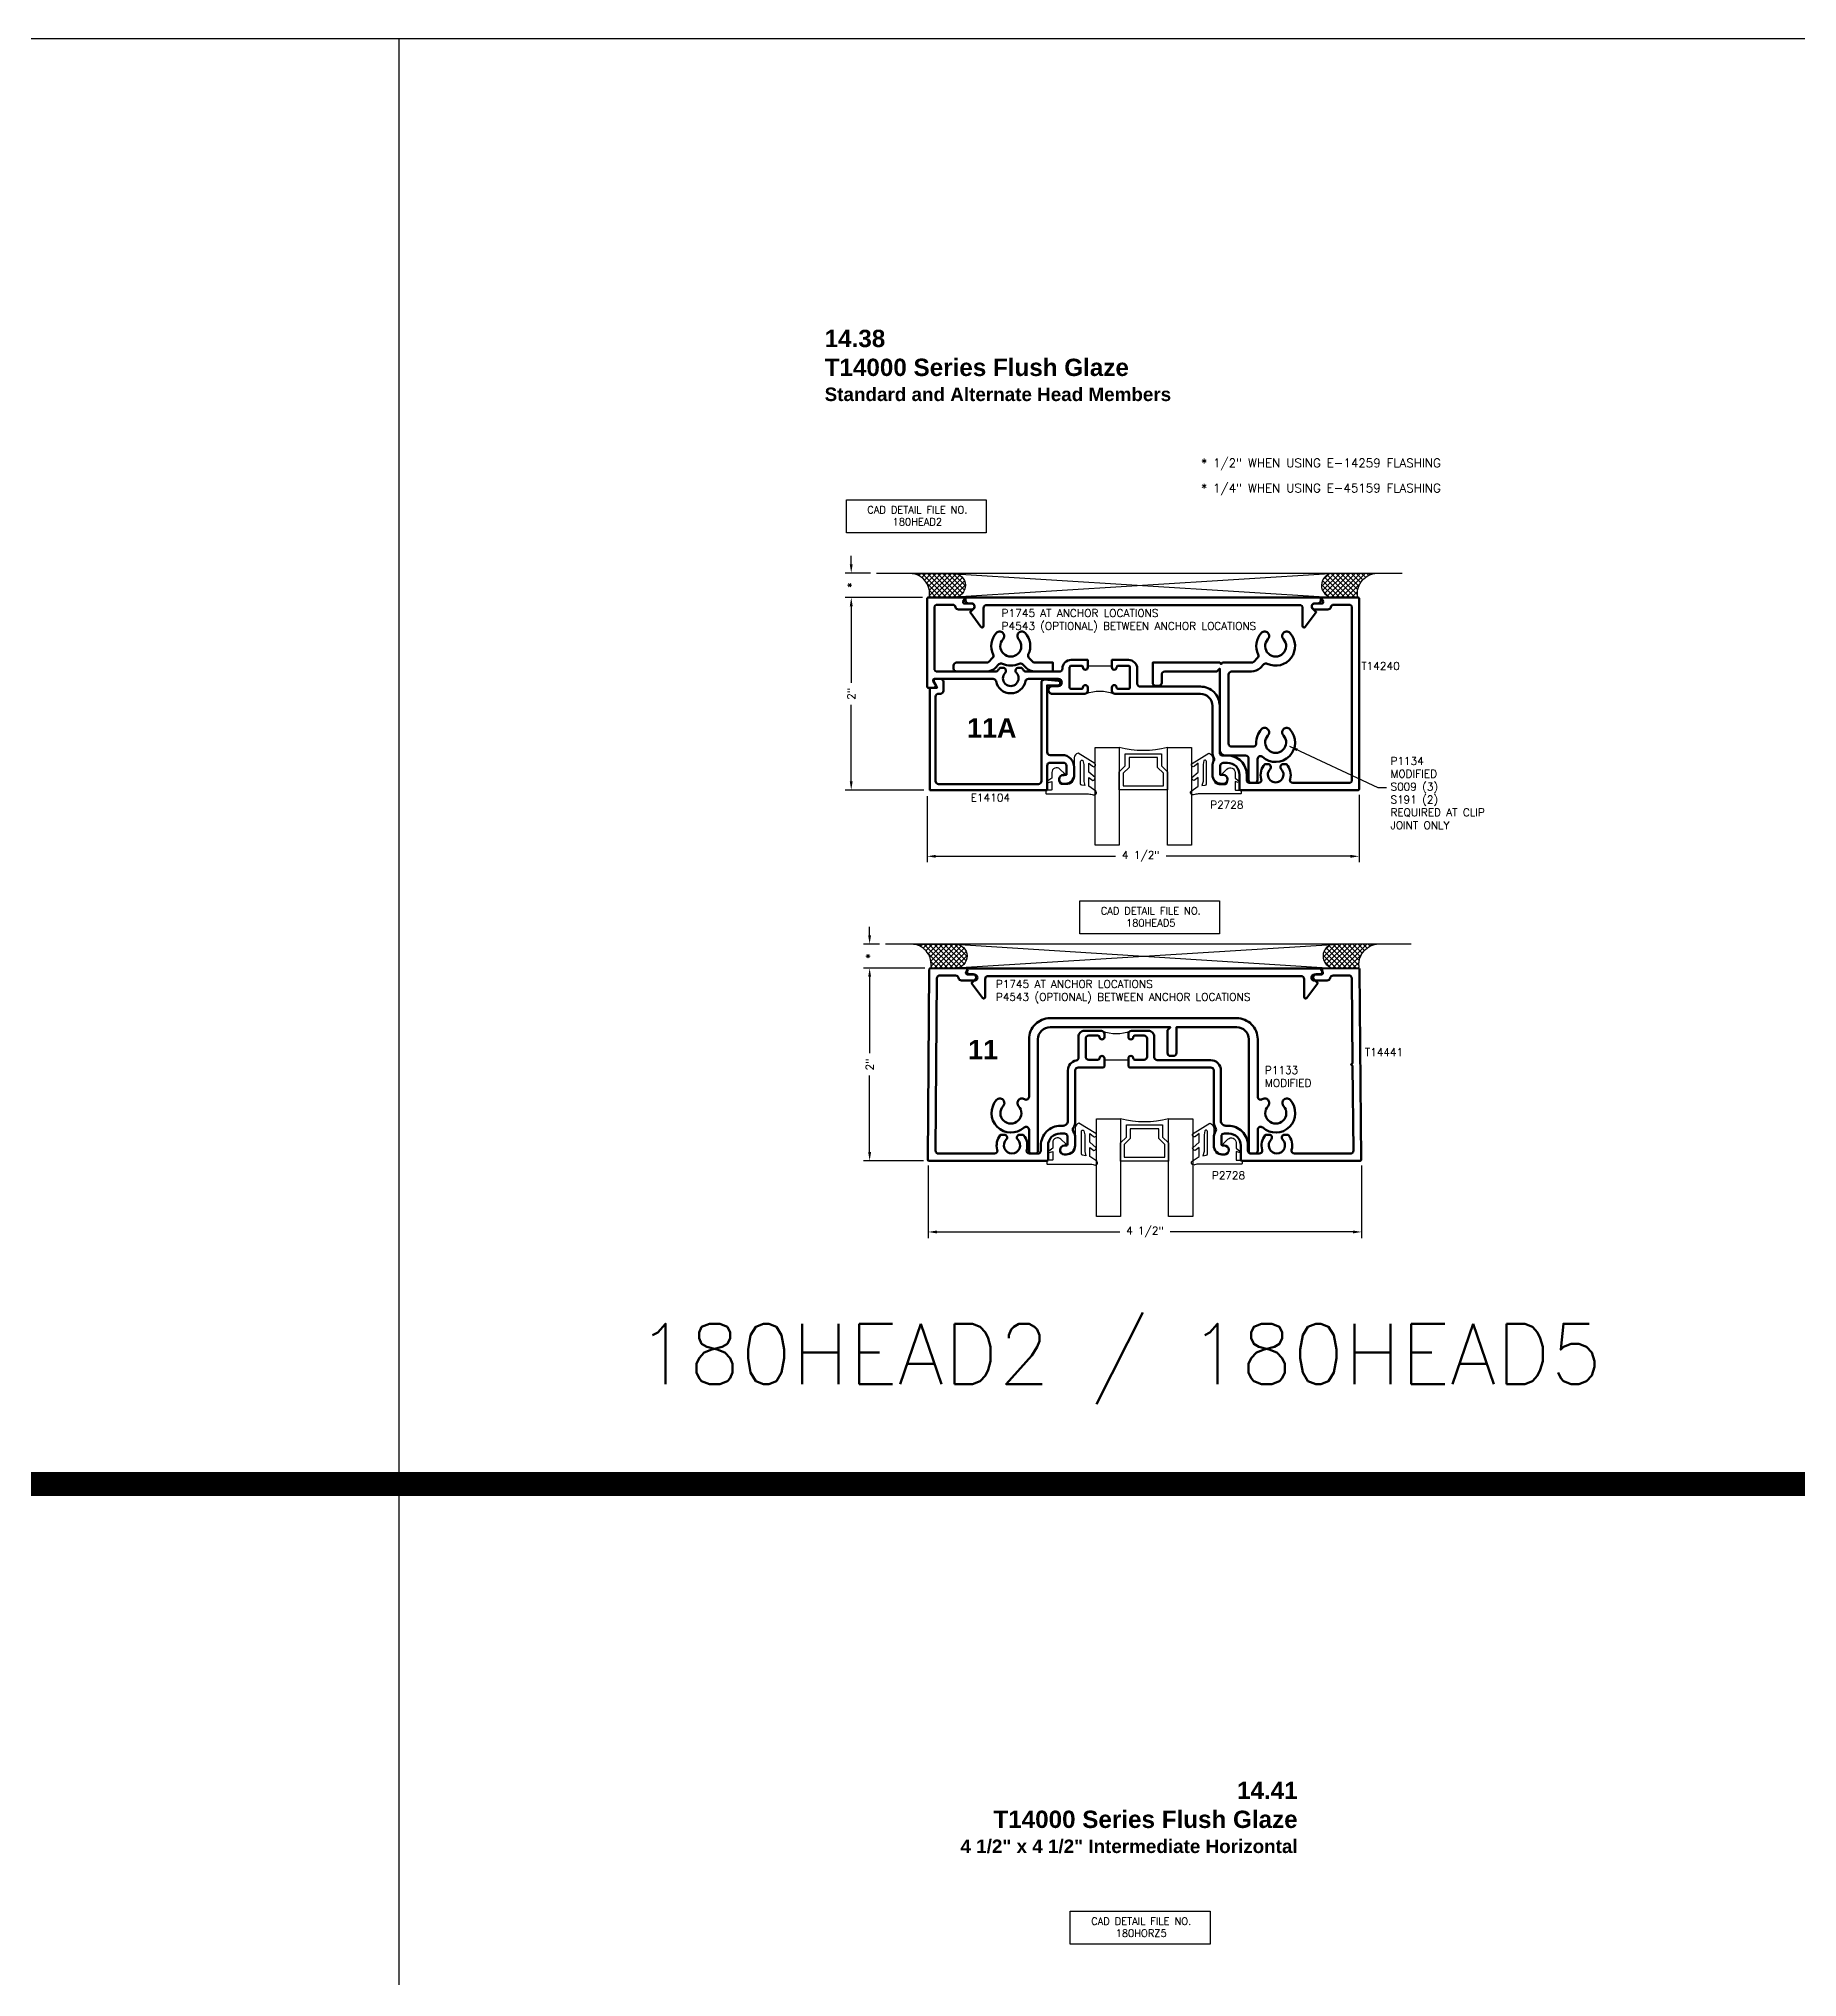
# Model space of a CAD drawing. Extents: x 0 to 152, y -15 to 75.
# Drawn here: x 88.95 to 107.21, y 54.76 to 74.88 of the extents above; entities that cross this region are included whole.
import ezdxf

# ---------------------------------------------------------------- set-up
doc = ezdxf.new("R2010")
doc.units = 0
doc.header["$MEASUREMENT"] = 0
doc.header["$PDMODE"] = 3
doc.layers.get('DEFPOINTS').update_dxf_attribs({"linetype": 'CONTINUOUS'})
for name, color, linetype in [('R-ANNO-DIMS', 3, 'CONTINUOUS'), ('R-ANNO-TEXT', 6, 'CONTINUOUS'), ('R-Det1', 4, 'CONTINUOUS'), ('R-Det2', 2, 'CONTINUOUS'), ('R-DET3', 5, 'CONTINUOUS'), ('R-OTLN', 1, 'CONTINUOUS'), ('R-PAT1', 5, 'CONTINUOUS'), ('TITLE', 7, 'CONTINUOUS')]:
    doc.layers.add(name, color=color, linetype=linetype)
doc.styles.get("Standard").update_dxf_attribs({"font": 'simplex'})
doc.dimstyles.new('1X', dxfattribs={"dimtxt": 0.08, "dimasz": 0.09, "dimexe": 0.0625, "dimexo": 0.0625, "dimgap": 0.062, "dimtad": 0, "dimdec": 5, "dimzin": 4, "dimdsep": 46, "dimlunit": 5, "dimtxsty": 'Standard', "dimcen": 0, "dimclrd": 256, "dimclre": 256, "dimclrt": 256, "dimadec": 0, "dimazin": 1, "dimtfac": 1, "dimtdec": 5, "dimtofl": 0, "dimtmove": 0, "dimatfit": 3, "dimfxl": 1, "dimfrac": 2, "dimtolj": 1, "dimtzin": 4, "dimarcsym": 0})
pattern_1 = [(45, (96.576315, 61.329644), (-0.0265165, 0.0265165), []), (135, (96.576315, 61.329644), (-0.0265165, -0.0265165), [])]
pattern_2 = [(45, (96.592437, 57.48235), (-0.0265165, 0.0265165), []), (135, (96.592437, 57.48235), (-0.0265165, -0.0265165), [])]

# ---------------------------------------------------------------- blocks, each defined once
blk = doc.blocks.new('*D10')
at = {"layer": 'DEFPOINTS', "color": 0}
for p in [(98.172, 67.081), (102.657, 67.095), (98.172, 66.394)]:
    blk.add_point(p, dxfattribs=at)
at = {"layer": 'R-ANNO-DIMS', "lineweight": -2}
for p, q in [((98.172, 67.018), (98.172, 66.332)), ((102.657, 67.033), (102.657, 66.332)), ((98.262, 66.394), (100.128, 66.394)), ((102.567, 66.394), (100.652, 66.394))]:
    blk.add_line(p, q, dxfattribs=at)
at = {"layer": 'R-ANNO-DIMS'}
for points in [[(98.262, 66.409), (98.262, 66.379), (98.172, 66.394)], [(102.567, 66.409), (102.567, 66.379), (102.657, 66.394)]]:
    blk.add_solid(points, dxfattribs=at)
at = {"layer": 'R-ANNO-DIMS', "insert": (100.39, 66.394), "char_height": 0.08, "attachment_point": 5}
blk.add_mtext('\\A1;4 1/2"', dxfattribs=at)
blk = doc.blocks.new('*D11')
at = {"layer": 'DEFPOINTS', "color": 0}
for p in [(98.187, 69.08), (97.384, 67.081), (98.201, 67.081)]:
    blk.add_point(p, dxfattribs=at)
at = {"layer": 'R-ANNO-DIMS', "lineweight": -2}
for p, q in [((98.125, 69.08), (97.322, 69.08)), ((97.384, 68.99), (97.384, 68.196)), ((97.384, 67.171), (97.384, 67.965)), ((98.138, 67.081), (97.322, 67.081))]:
    blk.add_line(p, q, dxfattribs=at)
at = {"layer": 'R-ANNO-DIMS'}
for points in [[(97.369, 68.99), (97.399, 68.99), (97.384, 69.08)], [(97.369, 67.171), (97.399, 67.171), (97.384, 67.081)]]:
    blk.add_solid(points, dxfattribs=at)
at = {"layer": 'R-ANNO-DIMS', "insert": (97.384, 68.081), "char_height": 0.08, "attachment_point": 5, "rotation": 90}
blk.add_mtext('\\A1;2"', dxfattribs=at)
blk = doc.blocks.new('*D12')
at = {"layer": 'DEFPOINTS', "color": 0}
for p in [(97.384, 69.334), (97.647, 69.334), (98.187, 69.08)]:
    blk.add_point(p, dxfattribs=at)
at = {"layer": 'R-ANNO-DIMS', "lineweight": -2}
for p, q in [((97.384, 69.424), (97.384, 69.514)), ((97.585, 69.334), (97.322, 69.334)), ((98.125, 69.08), (97.322, 69.08)), ((97.384, 68.99), (97.384, 68.9))]:
    blk.add_line(p, q, dxfattribs=at)
at = {"layer": 'R-ANNO-DIMS'}
for points in [[(97.369, 69.424), (97.399, 69.424), (97.384, 69.334)], [(97.369, 68.99), (97.399, 68.99), (97.384, 69.08)]]:
    blk.add_solid(points, dxfattribs=at)
at = {"layer": 'R-ANNO-DIMS', "insert": (97.384, 69.207), "char_height": 0.08, "attachment_point": 5, "rotation": 90}
blk.add_mtext('\\A1;*', dxfattribs=at)
blk = doc.blocks.new('P2728 gasket')
at = {"layer": 'R-Det2'}
blk.add_lwpolyline([(86.461, 33.362), (86.567, 33.537, 0.301952), (86.52, 33.577), (86.32, 33.577, -0.414214), (86.24, 33.657), (86.24, 33.695, -0.388879), (86.276, 33.735), (86.292, 33.736, -0.440011), (86.336, 33.696), (86.336, 33.682, 0.668179), (86.353, 33.675), (86.401, 33.724, 0.668179), (86.366, 33.809), (86.307, 33.809), (86.279, 33.849, 0.836323), (86.264, 33.842), (86.273, 33.809), (86.189, 33.809, -0.414214), (86.183, 33.815), (86.183, 33.865, 0.414214), (86.177, 33.871), (86.149, 33.871, 0.414214), (86.143, 33.865), (86.143, 33.427, -0.083245), (86.135, 33.378), (86.135, 33.378)], format="xyb", dxfattribs=at)
for points in [[(86.174, 33.352), (86.223, 33.426), (86.314, 33.426), (86.283, 33.384)], [(86.313, 33.359), (86.371, 33.426), (86.462, 33.426), (86.431, 33.388)]]:
    blk.add_lwpolyline(points, dxfattribs=at)
at = {"layer": 'R-Det2', "lineweight": 25}
blk.add_lwpolyline([(86.235, 33.499, -0.372312), (86.249, 33.512), (86.48, 33.512, -0.668179), (86.49, 33.486), (86.448, 33.478), (86.274, 33.478), (86.23, 33.465)], format="xyb", close=True, dxfattribs=at)
at = {"layer": 'R-Det2', "ltscale": 0.1}
for centre, radius, start, end in [((86.157, 33.369), 0.0237, 157.7655, 314.5007), ((86.313, 33.388), 0.0297, 188.4603, 270), ((86.446, 33.375), 0.0199, 139.7022, 319.7022)]:
    blk.add_arc(centre, radius, start, end, dxfattribs=at)
blk = doc.blocks.new('*D139')
at = {"layer": 'DEFPOINTS', "color": 0}
for p in [(98.183, 63.249), (102.683, 63.249), (102.683, 62.495)]:
    blk.add_point(p, dxfattribs=at)
at = {"layer": 'R-ANNO-DIMS', "lineweight": -2}
for p, q in [((98.183, 63.186), (98.183, 62.432)), ((102.683, 63.186), (102.683, 62.432)), ((98.273, 62.495), (100.171, 62.495)), ((102.593, 62.495), (100.695, 62.495))]:
    blk.add_line(p, q, dxfattribs=at)
at = {"layer": 'R-ANNO-DIMS'}
for points in [[(98.273, 62.51), (98.273, 62.48), (98.183, 62.495)], [(102.593, 62.51), (102.593, 62.48), (102.683, 62.495)]]:
    blk.add_solid(points, dxfattribs=at)
at = {"layer": 'R-ANNO-DIMS', "insert": (100.433, 62.495), "char_height": 0.08, "attachment_point": 5}
blk.add_mtext('\\A1;4 1/2"', dxfattribs=at)
blk = doc.blocks.new('*D140')
at = {"layer": 'DEFPOINTS', "color": 0}
for p in [(97.575, 65.233), (98.21, 65.233), (98.196, 63.234)]:
    blk.add_point(p, dxfattribs=at)
at = {"layer": 'R-ANNO-DIMS', "lineweight": -2}
for p, q in [((98.147, 65.233), (97.512, 65.233)), ((97.575, 65.143), (97.575, 64.349)), ((97.575, 63.324), (97.575, 64.118)), ((98.134, 63.234), (97.512, 63.234))]:
    blk.add_line(p, q, dxfattribs=at)
at = {"layer": 'R-ANNO-DIMS'}
for points in [[(97.56, 65.143), (97.59, 65.143), (97.575, 65.233)], [(97.56, 63.324), (97.59, 63.324), (97.575, 63.234)]]:
    blk.add_solid(points, dxfattribs=at)
at = {"layer": 'R-ANNO-DIMS', "insert": (97.575, 64.234), "char_height": 0.08, "attachment_point": 5, "rotation": 90}
blk.add_mtext('\\A1;2"', dxfattribs=at)
blk = doc.blocks.new('*D141')
at = {"layer": 'DEFPOINTS', "color": 0}
for p in [(97.741, 65.483), (97.575, 65.233), (98.21, 65.233)]:
    blk.add_point(p, dxfattribs=at)
at = {"layer": 'R-ANNO-DIMS', "lineweight": -2}
for p, q in [((97.575, 65.573), (97.575, 65.663)), ((97.679, 65.483), (97.512, 65.483)), ((98.147, 65.233), (97.512, 65.233)), ((97.575, 65.143), (97.575, 65.053))]:
    blk.add_line(p, q, dxfattribs=at)
at = {"layer": 'R-ANNO-DIMS'}
for points in [[(97.56, 65.573), (97.59, 65.573), (97.575, 65.483)], [(97.56, 65.143), (97.59, 65.143), (97.575, 65.233)]]:
    blk.add_solid(points, dxfattribs=at)
at = {"layer": 'R-ANNO-DIMS', "insert": (97.575, 65.358), "char_height": 0.08, "attachment_point": 5, "rotation": 90}
blk.add_mtext('\\A1;*', dxfattribs=at)

msp = doc.modelspace()

# ---------------------------------------------------------------- hatches: boundary and pattern name
at = {"layer": 'R-PAT1'}
h = msp.add_hatch(dxfattribs=at)
h.set_pattern_fill('ANSI37', color=256, scale=0.3, style=0)
h.set_pattern_definition(pattern_1)
edge = h.paths.add_edge_path()
edge.add_line((98.0157777, 69.3305202), (98.4444211, 69.3305201))
edge.add_arc((98.4444211, 69.2047444), 0.1257757, -87.46272372, 89.9999926, ccw=False)
edge.add_line((98.4499891, 69.079092), (98.1937986, 69.080657))
edge.add_arc((97.9833008, 69.119032), 0.2139673, 349.66809908, 441.2696477)
h = msp.add_hatch(dxfattribs=at)
h.set_pattern_fill('ANSI37', color=256, scale=0.3, style=0)
h.set_pattern_definition(pattern_1)
edge = h.paths.add_edge_path()
edge.add_line((102.8202822, 69.3302559), (102.3916388, 69.3302558))
edge.add_arc((102.3916388, 69.2044801), 0.1257757, 90.0000074, 267.46272372)
edge.add_line((102.3860708, 69.0788277), (102.6422613, 69.0803927))
edge.add_arc((102.8527591, 69.1187677), 0.2139673, 98.7303523, 190.33190092, ccw=False)
h = msp.add_hatch(dxfattribs=at)
h.set_pattern_fill('ANSI37', color=256, scale=0.3, style=0)
h.set_pattern_definition(pattern_2)
edge = h.paths.add_edge_path()
edge.add_line((98.0318994, 65.4832262), (98.4605427, 65.4832261))
edge.add_arc((98.4605427, 65.3574504), 0.1257757, -87.46272372, 89.9999926, ccw=False)
edge.add_line((98.4661107, 65.231798), (98.2099203, 65.233363))
edge.add_arc((97.9994225, 65.271738), 0.2139673, 349.66809908, 441.2696477)
h = msp.add_hatch(dxfattribs=at)
h.set_pattern_fill('ANSI37', color=256, scale=0.3, style=0)
h.set_pattern_definition(pattern_2)
edge = h.paths.add_edge_path()
edge.add_line((102.8364039, 65.4829619), (102.4077605, 65.4829618))
edge.add_arc((102.4077605, 65.3571861), 0.1257757, 90.0000074, 267.46272372)
edge.add_line((102.4021925, 65.2315337), (102.6583829, 65.2330987))
edge.add_arc((102.8688808, 65.2714737), 0.2139673, 98.7303523, 190.33190092, ccw=False)

# ---------------------------------------------------------------- linework, layer by layer
at = {"layer": 'R-ANNO-TEXT'}
for points in [[(97.3337576, 70.0935036), (98.7852375, 70.0935036), (98.7852375, 69.7514408), (97.3337576, 69.7514408)], [(99.7571453, 65.930583), (101.2086252, 65.930583), (101.2086252, 65.5885202), (99.7571453, 65.5885202)], [(99.6578287, 55.4451976), (101.1093086, 55.4451976), (101.1093086, 55.1031347), (99.6578287, 55.1031347)]]:
    msp.add_lwpolyline(points, close=True, dxfattribs=at)
at = {"layer": 'R-Det1', "color": 5}
for p, q in [((97.6471016, 69.3336434), (103.1031016, 69.3336434)), ((103.1971108, 65.4832262), (97.7411108, 65.4832262))]:
    msp.add_line(p, q, dxfattribs=at)
at = {"layer": 'R-Det1', "lineweight": 50}
for points in [[(100.4142613, 69.0013917), (98.7892613, 69.0013916, 0.4142135624), (98.7582613, 68.9703916), (98.7582613, 68.7843916, -0.722145632), (98.7312283, 68.7754355), (98.6172613, 68.9285501), (98.6551823, 68.9664714, 0.6681846236), (98.6332623, 69.0193917), (98.6012613, 69.0193917, -0.4142164072), (98.5702613, 69.0503916), (98.5702613, 69.0813917), (100.4142613, 69.0813917), (102.2582614, 69.0813917), (102.2582614, 69.0503916, -0.4142164072), (102.2272614, 69.0193917), (102.1952604, 69.0193917, 0.6681846236), (102.1733404, 68.9664714), (102.2112614, 68.9285501), (102.0972944, 68.7754355, -0.722145632), (102.0702614, 68.7843916), (102.0702614, 68.9703916, 0.4142135624), (102.0392614, 69.0013916)], [(99.5737046, 67.4448917, -0.4144), (99.6987046, 67.3198917), (99.6987046, 67.2398917, -0.4139789032), (99.6057046, 67.1468917), (99.5892046, 67.1468917, -1), (99.5892046, 67.2398917), (99.6187046, 67.2398917), (99.6187046, 67.3338917, 0.4129032258), (99.5877046, 67.3648917), (99.4487046, 67.3648917, 0.4129032258), (99.4177046, 67.3338917), (99.4177046, 67.0808917), (98.2006046, 67.0808917), (98.2006046, 68.1428917), (98.2756046, 68.1428917), (98.2430046, 68.2132917, -0.5484584395), (98.2576046, 68.2358917), (98.3106046, 68.2358917, -0.4133333333), (98.3406046, 68.2058917), (98.3406046, 68.1428917), (98.3406046, 68.1118917, -0.4129032258), (98.3096046, 68.0808917), (98.2906046, 68.0808917, 0.4133333333), (98.2606046, 68.0508917), (98.2606046, 67.1738917, 0.4129032258), (98.2916046, 67.1428917), (99.3267046, 67.1428917, 0.4129032258), (99.3577046, 67.1738917), (99.3577046, 68.1970917, -0.4379270187), (99.3912046, 68.2279917), (99.5315046, 68.2167917, -0.963981017), (99.5296046, 68.1668917), (99.4177046, 68.1668917), (99.4177046, 67.4758917, 0.4129032258), (99.4487046, 67.4448917), (99.5737046, 67.4448917)], [(100.4299512, 65.1509745), (102.0549512, 65.1509744, -0.4142135624), (102.0859512, 65.1199744), (102.0859512, 64.9339744, 0.722145632), (102.1129842, 64.9250183), (102.2269512, 65.0781329), (102.1890302, 65.1160542, -0.6681846236), (102.2109502, 65.1689745), (102.2429512, 65.1689745, 0.4142164072), (102.2739512, 65.1999744), (102.2739512, 65.2309745), (100.4299512, 65.2309745), (98.5859511, 65.2309745), (98.5859511, 65.1999744, 0.4142164072), (98.6169511, 65.1689745), (98.6489521, 65.1689745, -0.6681846236), (98.6708721, 65.1160542), (98.6329511, 65.0781329), (98.7469181, 64.9250183, 0.722145632), (98.7739511, 64.9339744), (98.7739511, 65.1199744, -0.4142135624), (98.8049511, 65.1509744)]]:
    msp.add_lwpolyline(points, format="xyb", close=True, dxfattribs=at)
at = {"layer": 'R-Det2'}
for points in [[(100.666467, 67.521835), (100.916467, 67.5218349), (100.916467, 66.5077512), (100.666467, 66.5077512), (100.666467, 67.0838349), (100.166467, 67.0838349), (100.166467, 66.5077512), (99.916467, 66.5077512), (99.916467, 67.5218349), (100.166467, 67.5218349), (100.166467, 67.0838349), (100.166467, 67.2718349), (100.228467, 67.3338349), (100.228467, 67.4588349), (100.604467, 67.4588349), (100.604467, 67.3338349), (100.666467, 67.2718349), (100.666467, 67.0838349), (100.666467, 67.5218349, -0.1233101835), (100.166467, 67.5218349, 0.8755579354)], [(100.6787456, 63.6685609), (100.9287456, 63.6685609), (100.9287456, 62.6544771), (100.6787456, 62.6544771), (100.6787456, 63.2305609), (100.1787456, 63.2305609), (100.1787456, 62.6544771), (99.9287456, 62.6544771), (99.9287456, 63.6685609), (100.1787456, 63.6685609), (100.1787456, 63.2305609), (100.1787456, 63.4185609), (100.2407456, 63.4805609), (100.2407456, 63.6055609), (100.6167456, 63.6055609), (100.6167456, 63.4805609), (100.6787456, 63.4185609), (100.6787456, 63.2305609), (100.6787456, 63.6685609, -0.1233101835), (100.1787456, 63.6685609, 0.8755579354)]]:
    msp.add_lwpolyline(points, format="xyb", dxfattribs=at)
for points in [[(100.626467, 67.1238349), (100.626467, 67.2552663), (100.564467, 67.3172663), (100.564467, 67.4188349), (100.268467, 67.4188349), (100.268467, 67.3172663), (100.206467, 67.2552663), (100.206467, 67.1238349), (100.626467, 67.1238349)], [(100.6387456, 63.2705609), (100.6387456, 63.4019923), (100.5767456, 63.4639923), (100.5767456, 63.5655609), (100.2807456, 63.5655609), (100.2807456, 63.4639923), (100.2187456, 63.4019923), (100.2187456, 63.2705609), (100.6387456, 63.2705609)]]:
    msp.add_lwpolyline(points, dxfattribs=at)
at = {"layer": 'R-DET3'}
for p, q in [((98.4072613, 69.3303927), (102.4072613, 69.0803927)), ((102.4072613, 69.3303927), (98.4072613, 69.0803927)), ((98.4605427, 65.4832261), (102.4369512, 65.2299755)), ((102.4369512, 65.4799755), (98.4661107, 65.231798))]:
    msp.add_line(p, q, dxfattribs=at)
at = {"layer": 'R-DET3', "lineweight": 50}
for points in [[(98.4472553, 68.3423817), (98.4472553, 68.3733817, -0.4142135624), (98.4782553, 68.4043817), (98.7906427, 68.4043817, 0.1989123674), (98.812563, 68.4134614), (98.8519998, 68.4528982, 0.3180460654), (98.8580428, 68.4881997, -0.3065542285), (98.8915644, 68.7121225, -0.5062303828), (98.9660629, 68.7038976, -0.3278181232), (98.9600211, 68.6491727, 2.2780811719), (99.1204894, 68.6491727, -0.3278181232), (99.1144476, 68.7038976, -0.5062303828), (99.1889461, 68.7121225, -0.3065542285), (99.2224677, 68.4881997, 0.3180460654), (99.2285107, 68.4528982), (99.2679375, 68.4134714, 0.1989123674), (99.2898578, 68.4043917), (99.4786453, 68.4043917), (99.4786453, 68.3113917), (99.290272, 68.3113917, -0.1989123674), (99.2018837, 68.3480034), (99.1627497, 68.3871373, 0.3180460654), (99.1274483, 68.3931803, -0.2269397181), (98.9530622, 68.3931803, 0.3180460654), (98.9177608, 68.3871373), (98.8786168, 68.3479934, -0.1989123674), (98.7902285, 68.3113817), (98.4782553, 68.3113817, -0.4142135624)], [(101.3022593, 67.5637283, 0.4142135624), (101.3332593, 67.5327283), (101.5575474, 67.5327283, 0.4289597164), (101.5885085, 67.5652802, -0.2010444958), (101.6415644, 67.7121225, -0.0616447566), (101.6502703, 67.7195173, -0.4311315419), (101.7160629, 67.7038976, -0.3278181232), (101.7100211, 67.6491727, 2.2780811719), (101.8704894, 67.6491727, -0.3278181232), (101.8644476, 67.7038976, -0.5062303828), (101.9389461, 67.7121225, -0.956981471), (101.6541437, 67.4261358, 0.6516590583), (101.6022553, 67.40323), (101.6022553, 67.1863927, -0.4142135624), (101.5712553, 67.1553927), (101.5402553, 67.1553927, -0.4142135624), (101.5092553, 67.1863927), (101.5092553, 67.4087283, 0.4142135624), (101.4782553, 67.4397283), (101.2712593, 67.4397283, -0.4142135624), (101.2092593, 67.5017283), (101.2092593, 68.3414305), (101.1792204, 68.3113917), (100.6381453, 68.3113917, 0.4142135624), (100.6071453, 68.2803917), (100.6071453, 68.1943917, -0.4142135624), (100.5761453, 68.1633917), (100.5451453, 68.1633917, -0.4142135624), (100.5141453, 68.1943917), (100.5141453, 68.4043917), (101.2092309, 68.4043917), (101.2242309, 68.3893917), (101.2392309, 68.4043917), (101.5406527, 68.4043917, 0.1989123674), (101.562573, 68.4134714), (101.6019998, 68.4528982, 0.3180460654), (101.6080428, 68.4881997, -0.3065542285), (101.6415644, 68.7121225, -0.5062303828), (101.7160629, 68.7038976, -0.3278181232), (101.7100211, 68.6491727, 2.2780811719), (101.8704894, 68.6491727, -0.3278181232), (101.8644476, 68.7038976, -0.5062303828), (101.9389461, 68.7121225, -0.8256018173), (101.7030622, 68.3931803, 0.3180460654), (101.6677608, 68.3871373), (101.6283339, 68.3477105, -0.1989123674), (101.5406527, 68.3113917), (101.3332593, 68.3113917, 0.4142135624), (101.3022593, 68.2803917)], [(100.6668687, 64.5894919), (100.6668687, 64.3530384, 0.4142135624), (100.6978687, 64.3220384), (100.7288687, 64.3220384, 0.4142135624), (100.7598687, 64.3530384), (100.7598687, 64.6204919), (101.3858662, 64.6204919, -0.4142135624), (101.5108662, 64.4954919), (101.5108662, 63.3394919, 0.4142135624), (101.5418662, 63.3084919), (101.5728662, 63.3084919, 0.4142135624), (101.6038662, 63.3394919), (101.6038662, 63.5563292, -0.6516590583), (101.6557546, 63.579235, 0.956981471), (101.940557, 63.8652217, 0.5062303828), (101.8660585, 63.8569968, 0.3278181232), (101.8721003, 63.8022719, -2.2780811719), (101.711632, 63.8022719, 0.3278181232), (101.7176739, 63.8569968, 0.4311315419), (101.6518812, 63.8726165, -0.5966495988), (101.6038662, 63.8985296), (101.6038662, 64.4954919, 0.4142135624), (101.3858662, 64.7134919), (100.4168687, 64.7134919), (99.4478712, 64.7134919, 0.4142135624), (99.2298712, 64.4954919), (99.2298712, 63.8985296, -0.5966495988), (99.1818562, 63.8726165, 0.4311315419), (99.1160635, 63.8569968, 0.3278181232), (99.1221053, 63.8022719, -2.2780811719), (98.961637, 63.8022719, 0.3278181232), (98.9676789, 63.8569968, 0.5062303828), (98.8931804, 63.8652217, 0.956981471), (99.1779828, 63.579235, -0.6516590583), (99.2298712, 63.5563292), (99.2298712, 63.3394919, 0.4142135624), (99.2608712, 63.3084919), (99.2918712, 63.3084919, 0.4142135624), (99.3228712, 63.3394919), (99.3228712, 64.4954919, -0.4142135624), (99.4478712, 64.6204919), (100.0738687, 64.6204919), (100.4168687, 64.6204919), (100.6978687, 64.6204919)]]:
    msp.add_lwpolyline(points, format="xyb", close=True, dxfattribs=at)
at = {"layer": 'R-OTLN', "lineweight": 50}
for points in [[(99.7896453, 68.3553927, 0.4142135624), (99.7746453, 68.3703927), (99.6666453, 68.3703927, 0.4142135624), (99.6516453, 68.3553927), (99.6516453, 68.1453927, 0.4142135624), (99.6666453, 68.1303927), (99.7746453, 68.1303927, 0.4142135624), (99.7896453, 68.1453927, -0.4142135624), (99.8146453, 68.1703927, -0.4142135624), (99.8396453, 68.1453927), (99.8396453, 68.1113927, -0.4142135624), (99.8086453, 68.0803927), (99.4716453, 68.0803927, -0.4142135624), (99.4316453, 68.1203927, -0.4142135624), (99.4716453, 68.1603927), (99.5338958, 68.1603927, 1), (99.5338958, 68.2358917), (99.2236485, 68.2358917, 0.3577911887), (99.1932444, 68.2109411, -0.8206356711), (98.8872661, 68.2109411, 0.3577911887), (98.8568621, 68.2358917), (98.2490963, 68.2358917, 0.5773640241), (98.2361053, 68.2133917), (98.2652613, 68.1628927), (98.2452613, 68.1428917), (98.1872613, 68.1428917, -0.4142135624), (98.1722613, 68.1578917), (98.1722613, 69.0653927, -0.4142135624), (98.1872613, 69.0803927), (98.5546728, 69.0803927, -0.5773502692), (98.562467, 69.0668927), (98.5468786, 69.0398927, 0.5773502692), (98.5598689, 69.0173927), (98.6342613, 69.0173927, -1), (98.6342613, 68.9553927), (98.4978293, 68.9553927, -0.3582490687), (98.4674155, 68.9803927, 0.3582490687), (98.4370017, 69.0053927), (98.2782613, 69.0053927, 0.4142135624), (98.2472613, 68.9743927), (98.2472613, 68.3418917, 0.4142135624), (98.2782613, 68.3108917), (98.8825782, 68.3108917, 0.2562196458), (98.9087189, 68.3252284, -0.0516171452), (98.9286818, 68.3503927), (98.9592553, 68.3503927, -0.6757771741), (98.9818554, 68.2974924, 2.3476027329), (99.0986551, 68.2974924, -0.6757771741), (99.1212553, 68.3503927), (99.1518287, 68.3503927, -0.0516171452), (99.1717916, 68.3252284, 0.2562196458), (99.1979323, 68.3108917), (99.5456453, 68.3108917, 0.4142135624), (99.5766453, 68.3418917), (99.5766453, 68.3423927, -0.4142135624), (99.6666453, 68.4323927), (99.8396453, 68.4323927), (99.8396453, 68.3553927, -0.4142135624), (99.8146453, 68.3303927, -0.4142135624)], [(100.3836453, 68.1553927), (101.0092593, 68.1553927, -0.4142135624), (101.2092593, 67.9553927), (101.2092593, 67.4703927, 0.4142135624), (101.2402593, 67.4393927), (101.2902613, 67.4393927, -0.4142135624), (101.4902613, 67.2393927), (101.4902613, 67.1863927, 0.4142135624), (101.5212613, 67.1553927), (101.6115264, 67.1553927, 0.5046141751), (101.6411553, 67.1955104, -0.2746427098), (101.6786533, 67.3503927), (101.7092783, 67.3503927, -0.6751799327), (101.7318253, 67.2974903, 2.3463521494), (101.8486854, 67.2974901, -0.6752130473), (101.8712323, 67.3503937), (101.901857, 67.3503929, -0.2746432207), (101.9393553, 67.1955104, 0.5046141751), (101.9689841, 67.1553927), (102.5512613, 67.1553927, 0.4142135624), (102.5822613, 67.1863927), (102.5822613, 68.9743927, 0.4142135624), (102.5512613, 69.0053927), (102.3925209, 69.0053927, 0.3582490687), (102.362107, 68.9803927, -0.3582490687), (102.3316932, 68.9553927), (102.1952613, 68.9553927, -1), (102.1952613, 69.0173927), (102.2696536, 69.0173927, 0.5773502692), (102.2826439, 69.0398927), (102.2670555, 69.0668927, -0.5773502692), (102.2748497, 69.0803927), (102.6422613, 69.0803927, -0.4142135624), (102.6572613, 69.0653927), (102.6572613, 67.0953927, -0.4142135624), (102.6422613, 67.0803927), (101.4302613, 67.0803927, -0.4142135624), (101.4152613, 67.0953927), (101.4152613, 67.2393927, 0.4142135624), (101.2902613, 67.3643927), (101.2452603, 67.3643927, 0.4142135624), (101.2142603, 67.3333927), (101.2142603, 67.2393937), (101.2437613, 67.2393937, -1), (101.2437613, 67.1463937), (101.2272613, 67.1463927, -0.4177891482), (101.1342603, 67.2392743), (101.1342593, 67.3336734), (101.1342623, 67.3321922), (101.1342603, 67.3333927), (101.1342593, 67.3333927, -0.1316524976), (101.1484606, 67.3863927, 0.2679491924), (101.1484606, 67.4173927, -0.1316524976), (101.1342593, 67.4703927), (101.1342593, 67.9553927, 0.4142135624), (101.0092593, 68.0803927), (100.1206453, 68.0803927, -0.4142135624), (100.0896453, 68.1113927), (100.0896453, 68.1453927, -0.4142135624), (100.1146453, 68.1703927, -0.4142135624), (100.1396453, 68.1453927, 0.4142135624), (100.1546453, 68.1303927), (100.2626453, 68.1303927, 0.4142135624), (100.2776453, 68.1453927), (100.2776453, 68.3553927, 0.4142135624), (100.2626453, 68.3703927), (100.1546453, 68.3703927, 0.4142135624), (100.1396453, 68.3553927, -0.4142135624), (100.1146453, 68.3303927, -0.4142135624), (100.0896453, 68.3553927), (100.0896453, 68.4323927), (100.2626453, 68.4323927, -0.4142135624), (100.3526453, 68.3423927), (100.3526453, 68.1863927, 0.4142135624)], [(100.0117254, 64.2825285), (100.0117254, 64.2975285, 0.4142135624), (99.9867254, 64.3225285, 0.4142135624), (99.9617254, 64.2975285, -0.4142135624), (99.9467254, 64.2825285), (99.8497254, 64.2825285, -0.4142135624), (99.8187254, 64.3135285), (99.8187254, 64.5015285, -0.4142135624), (99.8497254, 64.5325285), (99.9467254, 64.5325285, -0.4142135624), (99.9617254, 64.5175285, 0.4142135624), (99.9867254, 64.4925285, 0.4142135624), (100.0117254, 64.5175285), (100.0117254, 64.5515285, 0.4142135624), (99.9807254, 64.5825285), (99.8057254, 64.5825285, 0.4142135624), (99.7437254, 64.5205285), (99.7437254, 64.3058189, -0.3569974072), (99.7188603, 64.275432, 0.3569974072), (99.6338379, 64.1715285), (99.6338379, 63.6475285, -0.4142135624), (99.5838379, 63.5975285), (99.5578379, 63.5975285, 0.4142135624), (99.3528379, 63.3925285), (99.3528379, 63.3395285, -0.4142135624), (99.3218379, 63.3085285), (99.2352255, 63.3085285, -0.5028435991), (99.2055457, 63.3484786, 0.2556484292), (99.1739765, 63.4982863, 0.2190376255), (99.1625842, 63.5035285), (99.1322496, 63.5035285, 0.6705407069), (99.1121973, 63.4546676, -2.4366677679), (98.9934785, 63.4546676, 0.6705407069), (98.9734262, 63.5035285), (98.9430916, 63.5035285, 0.2190376255), (98.9316992, 63.4982863, 0.2556484292), (98.9001301, 63.3484786, -0.5028435991), (98.8704503, 63.3085285), (98.2897141, 63.3085285, -0.4167284122), (98.2587152, 63.3397944), (98.2740457, 65.1268115, -0.4142058065), (98.3053096, 65.1575444), (98.4680656, 65.1561525, -0.3582490687), (98.4982645, 65.1308933, 0.3582490687), (98.5284634, 65.1056341), (98.6628328, 65.104485, 1.000029034), (98.663365, 65.1664827), (98.5899753, 65.1671103, -0.5773500035), (98.5771779, 65.1897206), (98.5938754, 65.2180789, 0.5773500035), (98.5870501, 65.2301377), (98.2099203, 65.233363, 0.4142058065), (98.1948292, 65.2184919), (98.1779301, 63.2486201, 0.4160038791), (98.1929298, 63.2335285), (99.4128379, 63.2335285, 0.4142135624), (99.4278379, 63.2485285), (99.4278379, 63.3925285, -0.4142135624), (99.5528379, 63.5175285), (99.5978379, 63.5175285, -0.4142135624), (99.6288379, 63.4865285), (99.6288379, 63.4075285, -0.4142135624), (99.6138379, 63.3925285), (99.5993369, 63.3925285, 1), (99.5993369, 63.2995285), (99.6154056, 63.2995285, 0.415572152), (99.7088379, 63.3925284), (99.7088379, 63.4725285, 0.1450639488), (99.6886528, 63.5406375, -0.2963644577), (99.6886528, 63.5744195, 0.1450639488), (99.7088379, 63.6425285), (99.7088379, 64.1715285, -0.4142135624), (99.7398379, 64.2025285), (100.0017254, 64.2025285), (100.0117254, 64.2125285)], [(100.2617254, 64.2125285), (100.2717254, 64.2025285), (101.1158379, 64.2025285, -0.4142135624), (101.1468379, 64.1715285), (101.1468379, 63.6425285, 0.1450639488), (101.167023, 63.5744195, -0.2963644577), (101.167023, 63.5406375, 0.1450639488), (101.1468379, 63.4725285), (101.1468379, 63.3925285, 0.4155724693), (101.2402702, 63.2995285), (101.2563389, 63.2995285, 1), (101.2563389, 63.3925285), (101.2418379, 63.3925285, -0.4142135624), (101.2268379, 63.4075285), (101.2268379, 63.4865285, -0.4142135624), (101.2578379, 63.5175285), (101.3028379, 63.5175285, -0.4142135624), (101.4278379, 63.3925285), (101.4278379, 63.2485285, 0.4142135624), (101.4428379, 63.2335285), (102.662746, 63.2335285, 0.4160038791), (102.6777457, 63.2486201), (102.6608466, 65.2184919, 0.4142058065), (102.6457555, 65.233363), (102.2686257, 65.2301377, 0.5773500035), (102.2618003, 65.2180789), (102.2784979, 65.1897206, -0.5773500035), (102.2657004, 65.1671103), (102.1923108, 65.1664827, 1.000029034), (102.1928429, 65.104485), (102.3262124, 65.1056256, 0.3582490687), (102.3564113, 65.1308848, -0.3582490687), (102.3866102, 65.156144), (102.5503661, 65.1575444, -0.4142058065), (102.5816301, 65.1268115), (102.5891678, 64.2481759), (102.5741662, 64.2331744), (102.5894278, 64.2178693), (102.5969606, 63.3397944, -0.4167284122), (102.5659617, 63.3085285), (101.9852255, 63.3085285, -0.5028435991), (101.9555457, 63.3484786, 0.2556484292), (101.9239765, 63.4982863, 0.2190376255), (101.9125842, 63.5035285), (101.8822496, 63.5035285, 0.6705407069), (101.8621973, 63.4546676, -2.4366677679), (101.7434785, 63.4546676, 0.6705407069), (101.7234262, 63.5035285), (101.6930916, 63.5035285, 0.2190376255), (101.6816992, 63.4982863, 0.2556484292), (101.6501301, 63.3484786, -0.5028435991), (101.6204503, 63.3085285), (101.5338379, 63.3085285, -0.4142135624), (101.5028379, 63.3395285), (101.5028379, 63.3925285, 0.4142135624), (101.2978379, 63.5975285), (101.2718379, 63.5975285, -0.4142135624), (101.2218379, 63.6475285), (101.2218379, 64.1715285, 0.4142135624), (101.1158379, 64.2775285), (100.5609754, 64.2775285, -0.4142135624), (100.5297254, 64.3087785), (100.5297254, 64.5205285, 0.4142135624), (100.4677254, 64.5825285), (100.2927254, 64.5825285, 0.4142135624), (100.2617254, 64.5515285), (100.2617254, 64.5175285, 0.4142135624), (100.2867254, 64.4925285, 0.4142135624), (100.3117254, 64.5175285, -0.4142135624), (100.3267254, 64.5325285), (100.4237254, 64.5325285, -0.4142135624), (100.4547254, 64.5015285), (100.4547254, 64.3135285, -0.4142135624), (100.4237254, 64.2825285), (100.3267254, 64.2825285, -0.4142135624), (100.3117254, 64.2975285, 0.4142135624), (100.2867254, 64.3225285, 0.4142135624), (100.2617254, 64.2975285), (100.2617254, 64.2825285)]]:
    msp.add_lwpolyline(points, format="xyb", close=True, dxfattribs=at)
at = {"layer": 'R-PAT1'}
for points in [[(98.0157777, 69.3305202), (98.4444211, 69.3305201, -0.9780995873), (98.4499891, 69.079092), (98.1937986, 69.080657, 0.4224245011), (98.0157777, 69.3305202, 1.1845073301)], [(102.8202822, 69.3302559), (102.3916388, 69.3302558, 0.9780995873), (102.3860708, 69.0788277), (102.6422613, 69.0803927, -0.4224245011), (102.8202822, 69.3302559, -1.1845073301)], [(98.0318994, 65.4832262), (98.4605427, 65.4832261, -0.9780995873), (98.4661107, 65.231798), (98.2099203, 65.233363, 0.4224245011), (98.0318994, 65.4832262, 1.1845073301)], [(102.8364039, 65.4829619), (102.4077605, 65.4829618, 0.9780995873), (102.4021925, 65.2315337), (102.6583829, 65.2330987, -0.4224245011), (102.8364039, 65.4829619, -1.1845073301)]]:
    msp.add_lwpolyline(points, format="xyb", dxfattribs=at)
for points in [[(99.6516453, 68.3524299), (99.6516453, 68.1424299, 0.4142135624), (99.6666453, 68.1274299), (99.7746453, 68.1274299, 0.4142135624), (99.7896453, 68.1424299, -0.4142135624), (99.8146453, 68.1674299, -0.4142135624), (99.8396453, 68.1424299), (99.8396453, 68.1084299, -0.3026074371), (99.820586, 68.0798219, -0.2003205128), (100.1087045, 68.0798219, -0.3026074371), (100.0896453, 68.1084299), (100.0896453, 68.1424299, -0.4142135624), (100.1146453, 68.1674299, -0.4142135624), (100.1396453, 68.1424299, 0.4142135624), (100.1546453, 68.1274299), (100.2626453, 68.1274299, 0.4142135624), (100.2776453, 68.1424299), (100.2776453, 68.3524299, 0.4142135624), (100.2626453, 68.3674299), (100.1546453, 68.3674299, 0.4142135624), (100.1396453, 68.3524299, -0.4142135624), (100.1146453, 68.3274299, -0.4142135624), (100.0896453, 68.3524299), (100.0896453, 68.3674299), (99.8396453, 68.3674299), (99.8396453, 68.3524299, -0.4142135624), (99.8146453, 68.3274299, -0.4142135624), (99.7896453, 68.3524299, 0.4142135624), (99.7746453, 68.3674299), (99.6666453, 68.3674299, 0.4142135624)], [(99.9459955, 64.5313667), (99.8489955, 64.5313667, 0.4142135624), (99.8179955, 64.5003667), (99.8187254, 64.3135285, 0.4142135624), (99.8497254, 64.2825285), (99.9467254, 64.2825285, 0.4142135624), (99.9617254, 64.2975285, -0.4142135624), (99.9867254, 64.3225285, -0.4142135624), (100.0117254, 64.2975285), (100.0117254, 64.2825285), (100.2617254, 64.2825285), (100.2617254, 64.2975285, -0.4142135624), (100.2867254, 64.3225285, -0.4142135624), (100.3117254, 64.2975285, 0.4142135624), (100.3267254, 64.2825285), (100.4237254, 64.2825285, 0.4142135624), (100.4547254, 64.3135285), (100.4539955, 64.5003667, 0.4142135624), (100.4229955, 64.5313667), (100.3259955, 64.5313667, 0.4142135624), (100.3109955, 64.5163667, -0.4142135624), (100.2859955, 64.4913667, -0.4142135624), (100.2609955, 64.5163667), (100.2609955, 64.5503667, -0.3026074371), (100.2800548, 64.5789747, -0.2003205128), (99.9919362, 64.5789747, -0.3026074371), (100.0109955, 64.5503667), (100.0109955, 64.5163667, -0.4142135624), (99.9859955, 64.4913667, -0.4142135624), (99.9609955, 64.5163667, 0.4142135624)]]:
    msp.add_lwpolyline(points, format="xyb", close=True, dxfattribs=at)
at = {"layer": 'TITLE'}
for p, q in [((133.9080005, 74.8789502), (5.25, 74.8789502)), ((92.688667, 74.8789502), (92.688667, -0.1210498))]:
    msp.add_line(p, q, dxfattribs=at)
at = {"layer": 'TITLE', "const_width": 0.25}
msp.add_lwpolyline([(0.25, 59.8789502), (138.9080005, 59.8789502)], dxfattribs=at)

# ---------------------------------------------------------------- block references
at = {"layer": 'R-Det2'}
for p, rotation in [((133.2753701, -19.1024613), 89.99999999999999), ((133.2855034, -22.9437277), 90)]:
    msp.add_blockref('P2728 gasket', p, dxfattribs=dict(at, rotation=rotation))
at = {"layer": 'R-Det2', "xscale": -1, "rotation": 270}
for p in [(67.560039, -19.1024613), (67.5701724, -22.9437277)]:
    msp.add_blockref('P2728 gasket', p, dxfattribs=at)

# ---------------------------------------------------------------- texts
at = {"layer": 'R-ANNO-TEXT', "color": 6}
for s, p in [('* 1/2" WHEN USING E-14259 FLASHING', (101.0170975, 70.4316383)), ('* 1/4" WHEN USING E-45159 FLASHING', (101.0170975, 70.1710756))]:
    msp.add_text(s, height=0.09, dxfattribs=at).set_placement(p)
at = {"layer": 'R-ANNO-TEXT'}
for s, insert, char_height, width, attachment_point in [('CAD DETAIL FILE NO.\\P180HEAD2', (98.0704398, 70.0279209), 0.075, 1.875, 2), ('{\\fArial|b1|i0|c0|p34;11A}', (98.5866732, 67.8267666, 6.2106922), 0.2, 7.44, 1), ('CAD DETAIL FILE NO.\\P180HEAD5', (100.4938276, 65.8650003), 0.075, 1.875, 2), ('{\\fArial|b1|i0|c0|p34;11}', (98.5972075, 64.4878066, 6.2106922), 0.2, 7.44, 1), ('CAD DETAIL FILE NO.\\P180HORZ5', (100.3945109, 55.3796148), 0.075, 1.875, 2)]:
    msp.add_mtext(s, dxfattribs=dict(at, insert=insert, char_height=char_height, width=width, attachment_point=attachment_point))
at = {"layer": 'R-ANNO-TEXT', "char_height": 0.08}
for s, insert, attachment_point in [('P1745 AT ANCHOR LOCATIONS\\PP4543 (OPTIONAL) BETWEEN ANCHOR LOCATIONS ', (98.9455565, 68.8376627), 4), ('\\A1;T14240', (102.6801983, 68.3693551), 4), ('P1134\\PMODIFIED\\PS009 (3)\\PS191 (2)\\PREQUIRED AT CLIP \\PJOINT ONLY', (102.9819977, 67.0499842), 4), ('\\A1;E14104', (98.6241984, 67.001972), 4), ('\\A1;P2728', (101.4561267, 66.9285134), 6), ('P1745 AT ANCHOR LOCATIONS\\PP4543 (OPTIONAL) BETWEEN ANCHOR LOCATIONS ', (98.8851498, 64.9878961), 4), ('\\A1;T14441', (102.7163095, 64.3609347), 4), ('P1133 \\PMODIFIED', (101.6785473, 64.1074331), 4), ('\\A1;P2728', (101.4735688, 63.0816126), 6)]:
    msp.add_mtext(s, dxfattribs=dict(at, insert=insert, attachment_point=attachment_point))
at = {"layer": 'TITLE'}
msp.add_text('180HEAD2 / 180HEAD5', height=0.625, dxfattribs=at).set_placement((95.1613391, 60.9167025))
at = {"layer": 'TITLE', "char_height": 0.18, "width": 7.44}
for s, insert, attachment_point in [('{\\fArial|b1|i0|c0|p34;14.38\\PT14000 Series Flush Glaze\\P\\H0.7778x;Standard and Alternate Head Members}', (97.1081833, 71.8588118, 6.2106922), 1), ('{\\fArial|b1|i0|c0|p34;14.41\\PT14000 Series Flush Glaze\\P\\H0.7778x;4 1/2" x 4 1/2" Intermediate Horizontal}', (102.0185783, 56.7890714, 6.2106922), 3)]:
    msp.add_mtext(s, dxfattribs=dict(at, insert=insert, attachment_point=attachment_point))

# ---------------------------------------------------------------- dimensions: what is measured, and where the dimension line sits
at = {"layer": 'R-ANNO-DIMS'}
for base, p1, p2, picture, middle in [((97.3840947, 69.3336434), (98.1872613, 69.0803927), (97.6471016, 69.3336434), '*D12', (97.3840947, 69.207018)), ((97.5746494, 65.233363), (97.7411108, 65.4832262), (98.2099203, 65.233363), '*D141', (97.5746494, 65.3582946))]:
    dim = msp.add_linear_dim(base=base, p1=p1, p2=p2, angle=90, text='*', dimstyle='1X', override={"dimpost": '"'}, dxfattribs=at)
    dim.commit()
    dim.dimension.update_dxf_attribs({"geometry": picture, "text_midpoint": middle, "dimtype": 160})
for base, p1, p2, picture, middle in [((97.3840947, 67.0808917), (98.1872613, 69.0803927), (98.2006046, 67.0808917), '*D11', (97.3840947, 68.0806422)), ((97.5746494, 65.233363), (98.1964501, 63.2338969), (98.2099203, 65.233363), '*D140', (97.5746494, 64.2336299))]:
    dim = msp.add_linear_dim(base=base, p1=p1, p2=p2, angle=90, dimstyle='1X', override={"dimpost": '"'}, dxfattribs=at)
    dim.commit()
    dim.dimension.update_dxf_attribs({"geometry": picture, "text_midpoint": middle})
dim = msp.add_linear_dim(base=(98.1722613, 66.3941848), p1=(102.6572613, 67.0953927), p2=(98.1722613, 67.0808917), angle=180, dimstyle='1X', override={"dimpost": '"'}, dxfattribs=at)
dim.commit()
dim.dimension.update_dxf_attribs({"geometry": '*D10', "text_midpoint": (100.3902061, 66.3941848), "dimtype": 160})
dim = msp.add_linear_dim(base=(102.6826112, 62.4945615), p1=(98.1827955, 63.2485836), p2=(102.6826112, 63.2485836), dimstyle='1X', override={"dimpost": '"'}, dxfattribs=at)
dim.commit()
dim.dimension.update_dxf_attribs({"geometry": '*D139', "text_midpoint": (100.4327034, 62.4945615), "dimtype": 160})

# ---------------------------------------------------------------- leaders
at = {"layer": 'R-ANNO-TEXT', "annotation_type": 0, "has_hookline": 1, "hookline_direction": 0}
msp.add_leader([(101.9324382, 67.5368281), (102.8515283, 67.1066252), (102.9415283, 67.1066252)], dimstyle='1X', dxfattribs=at)

doc.saveas('drawing.dxf')
